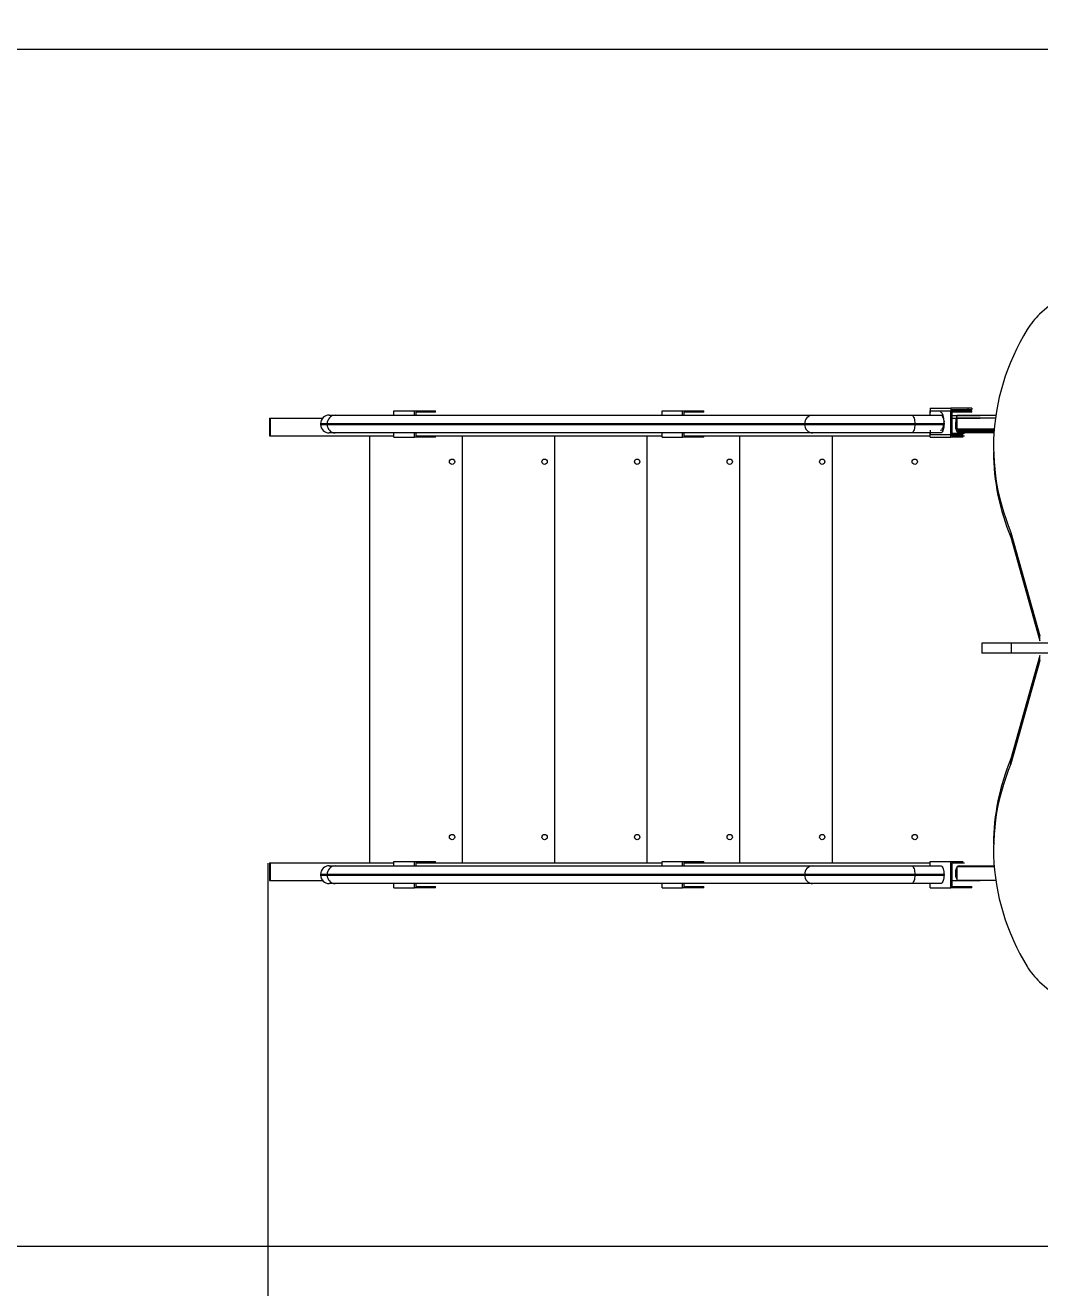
# Model space of a CAD drawing. Header units: millimetres. Extents: x -5824 to 5141, y -3468 to 2764.
# Drawn here: x -3457 to -1922, y -910 to 1001 of the extents above; entities that cross this region are included whole.
import ezdxf

# ---------------------------------------------------------------- set-up
doc = ezdxf.new("R2010")
doc.units = ezdxf.units.MM
for name, color, linetype in [('DIKOM_ОБЪЕКТ', 7, 'Continuous'), ('DIKOM_РАЗМЕР_ЗОНА', 7, 'Continuous'), ('DIKOM_РАЗМЕР_ОБЪЕКТА', 7, 'Continuous')]:
    doc.layers.add(name, color=color, linetype=linetype)
doc.styles.add('style1', font='arial.ttf', dxfattribs={"width": 0.8})
doc.dimstyles.new('1-50', dxfattribs={"dimtxt": 300, "dimasz": 200, "dimexe": 100, "dimexo": 0, "dimgap": 100, "dimtad": 1, "dimtxsty": 'style1', "dimcen": 200, "dimclrd": 7, "dimclre": 7, "dimclrt": 7, "dimadec": 1, "dimazin": 2, "dimtfac": 1, "dimtmove": 0, "dimatfit": 2, "dimfxl": 0, "dimlwd": 25, "dimlwe": 18, "dimarcsym": 0})

# ---------------------------------------------------------------- blocks, each defined once
blk = doc.blocks.new('*D13')
at = {"layer": 'Defpoints', "color": 0, "transparency": 16777216}
for p in [(5141.2, -697.1), (-4736.1, -1186), (5141.2, -3367.9)]:
    blk.add_point(p, dxfattribs=at)
at = {"layer": 'DIKOM_РАЗМЕР_ЗОНА', "color": 7, "lineweight": 18, "transparency": 16777216}
for p, q in [((5141.2, -697.1), (5141.2, -3467.9)), ((-4736.1, -1186), (-4736.1, -3467.9))]:
    blk.add_line(p, q, dxfattribs=at)
at = {"layer": 'DIKOM_РАЗМЕР_ЗОНА', "color": 7, "lineweight": 25, "transparency": 16777216}
blk.add_line((-4336.1, -3367.9), (4741.2, -3367.9), dxfattribs=at)
at = {"layer": 'DIKOM_РАЗМЕР_ЗОНА', "color": 7, "transparency": 16777216}
for points in [[(-4336.1, -3301.3), (-4336.1, -3434.6), (-4736.1, -3367.9)], [(4741.2, -3301.3), (4741.2, -3434.6), (5141.2, -3367.9)]]:
    blk.add_solid(points, dxfattribs=at)
at = {"layer": 'DIKOM_РАЗМЕР_ЗОНА', "color": 7, "transparency": 16777216, "insert": (273.3, -3134.8), "char_height": 300, "attachment_point": 5, "style": 'style1'}
blk.add_mtext('9900', dxfattribs=at)
blk = doc.blocks.new('*D14')
at = {"layer": 'Defpoints', "color": 0, "transparency": 16777216}
for p in [(-3089.7, -266.9), (3141.2, -256.5), (3141.2, -2039.4)]:
    blk.add_point(p, dxfattribs=at)
at = {"layer": 'DIKOM_РАЗМЕР_ОБЪЕКТА', "color": 7, "lineweight": 18, "transparency": 16777216}
for p, q in [((-3089.7, -266.9), (-3089.7, -2139.4)), ((3141.2, -256.5), (3141.2, -2139.4))]:
    blk.add_line(p, q, dxfattribs=at)
at = {"layer": 'DIKOM_РАЗМЕР_ОБЪЕКТА', "color": 7, "lineweight": 25, "transparency": 16777216}
blk.add_line((-2689.7, -2039.4), (2741.2, -2039.4), dxfattribs=at)
at = {"layer": 'DIKOM_РАЗМЕР_ОБЪЕКТА', "color": 7, "transparency": 16777216}
for points in [[(-2689.7, -1972.8), (-2689.7, -2106.1), (-3089.7, -2039.4)], [(2741.2, -1972.8), (2741.2, -2106.1), (3141.2, -2039.4)]]:
    blk.add_solid(points, dxfattribs=at)
at = {"layer": 'DIKOM_РАЗМЕР_ОБЪЕКТА', "color": 7, "transparency": 16777216, "insert": (361.8, -1806.3), "char_height": 300, "attachment_point": 5, "style": 'style1'}
blk.add_mtext('6200', dxfattribs=at)
blk = doc.blocks.new('*D15')
at = {"layer": 'Defpoints', "color": 0, "transparency": 16777216}
for p in [(-1365, 964.2), (-3682.3, -847.2), (-1365, -847.2)]:
    blk.add_point(p, dxfattribs=at)
at = {"layer": 'DIKOM_РАЗМЕР_ОБЪЕКТА', "color": 7, "lineweight": 18, "transparency": 16777216}
for p, q in [((-1365, 964.2), (-3782.3, 964.2)), ((-1365, -847.2), (-3782.3, -847.2))]:
    blk.add_line(p, q, dxfattribs=at)
at = {"layer": 'DIKOM_РАЗМЕР_ОБЪЕКТА', "color": 7, "lineweight": 25, "transparency": 16777216}
blk.add_line((-3682.3, 564.2), (-3682.3, -447.2), dxfattribs=at)
at = {"layer": 'DIKOM_РАЗМЕР_ОБЪЕКТА', "color": 7, "transparency": 16777216}
for points in [[(-3749, 564.2), (-3615.7, 564.2), (-3682.3, 964.2)], [(-3749, -447.2), (-3615.7, -447.2), (-3682.3, -847.2)]]:
    blk.add_solid(points, dxfattribs=at)
at = {"layer": 'DIKOM_РАЗМЕР_ОБЪЕКТА', "color": 7, "transparency": 16777216, "insert": (-3915.5, 58.5), "char_height": 300, "attachment_point": 5, "rotation": 90, "style": 'style1'}
blk.add_mtext('1800', dxfattribs=at)
blk = doc.blocks.new('*D16')
at = {"layer": 'Defpoints', "color": 0, "transparency": 16777216}
for p in [(-3236.1, 2764.2), (-5393.9, -2647.2), (-3236.1, -2647.2)]:
    blk.add_point(p, dxfattribs=at)
at = {"layer": 'DIKOM_РАЗМЕР_ЗОНА', "color": 7, "lineweight": 18, "transparency": 16777216}
for p, q in [((-3236.1, 2764.2), (-5493.9, 2764.2)), ((-3236.1, -2647.2), (-5493.9, -2647.2))]:
    blk.add_line(p, q, dxfattribs=at)
at = {"layer": 'DIKOM_РАЗМЕР_ЗОНА', "color": 7, "lineweight": 25, "transparency": 16777216}
blk.add_line((-5393.9, 2364.2), (-5393.9, -2247.2), dxfattribs=at)
at = {"layer": 'DIKOM_РАЗМЕР_ЗОНА', "color": 7, "transparency": 16777216}
for points in [[(-5460.6, 2364.2), (-5327.2, 2364.2), (-5393.9, 2764.2)], [(-5460.6, -2247.2), (-5327.2, -2247.2), (-5393.9, -2647.2)]]:
    blk.add_solid(points, dxfattribs=at)
at = {"layer": 'DIKOM_РАЗМЕР_ЗОНА', "color": 7, "transparency": 16777216, "insert": (-5627.1, -25.7), "char_height": 300, "attachment_point": 5, "rotation": 90, "style": 'style1'}
blk.add_mtext('5400', dxfattribs=at)

msp = doc.modelspace()

# ---------------------------------------------------------------- linework, layer by layer
at = {"layer": 'DIKOM_ОБЪЕКТ', "color": 7, "linetype": 'Continuous', "lineweight": 15}
for p, q in [((-1846.148, 629.984), (-1922.176, 563.602)), ((-2087.917, 421.5), (-2056.673, 421.5)), ((-2087.917, 421.5), (-2087.917, 415)), ((-2056.673, 421.5), (-2056.673, 381.5)), ((-2030.897, 421.5), (-2056.673, 421.5)), ((-2030.897, 421.5), (-2030.897, 419.5)), ((-2024.802, 421.5), (-2030.897, 421.5)), ((-2024.802, 421.5), (-2024.802, 419.5)), ((-3087.608, 406.5), (-3087.608, 379.5)), ((-3087.608, 406.5), (-3086.02, 406.5)), ((-3086.02, 379.5), (-3086.02, 406.5)), ((-3086.02, 406.5), (-3006.969, 406.5)), ((-2997.132, 411), (-2988.079, 411)), ((-2988.079, 411), (-2265.562, 411)), ((-2899.089, 411), (-2899.089, 417.5)), ((-2899.089, 417.5), (-2867.845, 417.5)), ((-2867.845, 411), (-2867.845, 417.5)), ((-2867.845, 417.5), (-2842.069, 417.5)), ((-2842.069, 415.5), (-2866.004, 415.5)), ((-2866.004, 415.5), (-2866.004, 411)), ((-2842.069, 415.5), (-2842.069, 417.5)), ((-2842.069, 417.5), (-2835.974, 417.5)), ((-2835.974, 415.5), (-2842.069, 415.5)), ((-2835.974, 415.5), (-2835.974, 417.5)), ((-2493.503, 411), (-2493.503, 417.5)), ((-2493.503, 417.5), (-2462.259, 417.5)), ((-2462.259, 411), (-2462.259, 417.5)), ((-2462.259, 417.5), (-2436.483, 417.5)), ((-2436.483, 415.5), (-2460.418, 415.5)), ((-2460.418, 415.5), (-2460.418, 411)), ((-2436.483, 415.5), (-2436.483, 417.5)), ((-2436.483, 417.5), (-2430.388, 417.5)), ((-2430.388, 415.5), (-2436.483, 415.5)), ((-2430.388, 415.5), (-2430.388, 417.5)), ((-2265.562, 411), (-2116.092, 411)), ((-2116.092, 411), (-2071.905, 411)), ((-2087.917, 411), (-2087.917, 417.5)), ((-2087.917, 417.5), (-2056.673, 417.5)), ((-2066.827, 402), (-2066.827, 401)), ((-2056.673, 377.5), (-2056.673, 417.5)), ((-2056.673, 417.5), (-2030.897, 417.5)), ((-2054.832, 383.5), (-2054.832, 419.5)), ((-2054.832, 419.5), (-2030.897, 419.5)), ((-2030.897, 415.5), (-2054.832, 415.5)), ((-2054.832, 415.5), (-2054.832, 379.5)), ((-2054.832, 410.5), (-2012.14, 410.5)), ((-2054.832, 406.5), (-2012.14, 406.5)), ((-2048.801, 404.5), (-2048.801, 394)), ((-2047.666, 404.5), (-2048.801, 404.5)), ((-2047.666, 389.5), (-2047.666, 410.5)), ((-1988.399, 410.5), (-2047.666, 410.5)), ((-2047.666, 406.5), (-2047.666, 385.5)), ((-1988.99, 406.5), (-2047.666, 406.5)), ((-2030.897, 419.5), (-2024.802, 419.5)), ((-2030.897, 415.5), (-2030.897, 417.5)), ((-2030.897, 417.5), (-2024.802, 417.5)), ((-2024.802, 415.5), (-2030.897, 415.5)), ((-2024.802, 415.5), (-2024.802, 417.5)), ((-3010.132, 398), (-3010.132, 397)), ((-3000.046, 398), (-3010.132, 398)), ((-3010.132, 397), (-3000.046, 397)), ((-2277.529, 398), (-3000.046, 398)), ((-3000.046, 397), (-3000.046, 398)), ((-3000.046, 397), (-2277.529, 397)), ((-2988.079, 384), (-2997.132, 384)), ((-2265.562, 384), (-2988.079, 384)), ((-2899.089, 377.5), (-2899.089, 384)), ((-2867.845, 377.5), (-2867.845, 384)), ((-2866.004, 384), (-2866.004, 379.5)), ((-2493.503, 377.5), (-2493.503, 384)), ((-2462.259, 377.5), (-2462.259, 384)), ((-2460.418, 384), (-2460.418, 379.5)), ((-2111.015, 398), (-2277.529, 398)), ((-2277.529, 397), (-2277.529, 398)), ((-2277.529, 397), (-2111.015, 397)), ((-2116.092, 384), (-2265.562, 384)), ((-2071.905, 384), (-2116.092, 384)), ((-2111.015, 397), (-2111.015, 398)), ((-2066.827, 398), (-2111.015, 398)), ((-2111.015, 397), (-2066.827, 397)), ((-2087.917, 388), (-2087.917, 381.5)), ((-2087.917, 377.5), (-2087.917, 384)), ((-2066.827, 397), (-2066.827, 398)), ((-2054.832, 383.5), (-2036.011, 383.5)), ((-2048.801, 390), (-2048.801, 400.5)), ((-2047.666, 400.5), (-2048.801, 400.5)), ((-2047.666, 394), (-2048.801, 394)), ((-2047.666, 390), (-2048.801, 390)), ((-1990.778, 389.5), (-2047.666, 389.5)), ((-1991.1, 385.5), (-2047.666, 385.5)), ((-2043.602, 388), (-1990.898, 388)), ((-1991.22, 384), (-2043.602, 384)), ((-3087.608, 379.5), (-3086.02, 379.5)), ((-3086.02, 379.5), (-2899.089, 379.5)), ((-2936.093, 379.5), (-2936.093, -266.5)), ((-2899.089, 377.5), (-2867.845, 377.5)), ((-2842.069, 377.5), (-2867.845, 377.5)), ((-2866.004, 379.5), (-2493.503, 379.5)), ((-2842.069, 377.5), (-2842.069, 379.5)), ((-2835.974, 377.5), (-2842.069, 377.5)), ((-2835.974, 377.5), (-2835.974, 379.5)), ((-2796.093, 379.5), (-2796.093, -266.5)), ((-2656.093, 379.5), (-2656.093, -266.5)), ((-2516.093, -266.5), (-2516.093, 379.5)), ((-2493.503, 377.5), (-2462.259, 377.5)), ((-2436.483, 377.5), (-2462.259, 377.5)), ((-2460.418, 379.5), (-2087.917, 379.5)), ((-2436.483, 377.5), (-2436.483, 379.5)), ((-2430.388, 377.5), (-2436.483, 377.5)), ((-2430.388, 377.5), (-2430.388, 379.5)), ((-2376.093, 379.5), (-2376.093, -266.5)), ((-2236.093, 379.5), (-2236.093, -266.5)), ((-2087.917, 381.5), (-2056.673, 381.5)), ((-2087.917, 377.5), (-2056.673, 377.5)), ((-2056.673, 381.5), (-2037.661, 381.5)), ((-2037.661, 377.5), (-2056.673, 377.5)), ((-2054.832, 379.5), (-2036.011, 379.5)), ((-1965.56, 233.564), (-1921.977, 77.149)), ((-1965.56, 233.564), (-1965.56, 226.064)), ((-1965.56, 226.064), (-1921.977, 69.649)), ((-1921.977, 69.649), (-1921.977, 77.149)), ((-2009.728, 66), (-2009.728, 51)), ((-1964.675, 66), (-2009.728, 66)), ((-1964.675, 51), (-1964.675, 66)), ((-1901.515, 66), (-1964.675, 66)), ((-1964.675, 51), (-2009.728, 51)), ((-1921.977, 47.364), (-1965.56, -109.052)), ((-1921.977, 39.864), (-1965.56, -116.552)), ((-1901.515, 51), (-1964.675, 51)), ((-1921.977, 39.864), (-1921.977, 47.364)), ((-1965.56, -116.552), (-1965.56, -109.052)), ((-3087.608, -266.5), (-3087.608, -293.5)), ((-3087.608, -266.5), (-3086.02, -266.5)), ((-3086.02, -293.5), (-3086.02, -266.5)), ((-3086.02, -266.5), (-2899.089, -266.5)), ((-2899.089, -271), (-2899.089, -264.5)), ((-2899.089, -264.5), (-2867.845, -264.5)), ((-2867.845, -271), (-2867.845, -264.5)), ((-2867.845, -264.5), (-2842.069, -264.5)), ((-2866.004, -266.5), (-2866.004, -271)), ((-2866.004, -266.5), (-2493.503, -266.5)), ((-2842.069, -266.5), (-2842.069, -264.5)), ((-2842.069, -264.5), (-2835.974, -264.5)), ((-2835.974, -266.5), (-2835.974, -264.5)), ((-2493.503, -271), (-2493.503, -264.5)), ((-2493.503, -264.5), (-2462.259, -264.5)), ((-2462.259, -271), (-2462.259, -264.5)), ((-2462.259, -264.5), (-2436.483, -264.5)), ((-2460.418, -266.5), (-2460.418, -271)), ((-2460.418, -266.5), (-2087.917, -266.5)), ((-2436.483, -266.5), (-2436.483, -264.5)), ((-2436.483, -264.5), (-2430.388, -264.5)), ((-2430.388, -266.5), (-2430.388, -264.5)), ((-2087.917, -271), (-2087.917, -264.5)), ((-2087.917, -264.5), (-2056.673, -264.5)), ((-2056.673, -304.5), (-2056.673, -264.5)), ((-2056.673, -264.5), (-2037.661, -264.5)), ((-2054.832, -266.5), (-2054.832, -302.5)), ((-2054.832, -266.5), (-2036.011, -266.5)), ((-3010.132, -284), (-3010.132, -285)), ((-3000.046, -284), (-3010.132, -284)), ((-3010.132, -285), (-3000.046, -285)), ((-3000.046, -285), (-3000.046, -284)), ((-2277.529, -284), (-3000.046, -284)), ((-3000.046, -285), (-2277.529, -285)), ((-2997.132, -271), (-2988.079, -271)), ((-2988.079, -271), (-2265.562, -271)), ((-2277.529, -285), (-2277.529, -284)), ((-2111.015, -284), (-2277.529, -284)), ((-2277.529, -285), (-2111.015, -285)), ((-2265.562, -271), (-2116.092, -271)), ((-2116.092, -271), (-2071.905, -271)), ((-2111.015, -285), (-2111.015, -284)), ((-2066.827, -284), (-2111.015, -284)), ((-2111.015, -285), (-2066.827, -285)), ((-2066.827, -285), (-2066.827, -284)), ((-2048.801, -287.5), (-2048.801, -277)), ((-2047.666, -277), (-2048.801, -277)), ((-2047.666, -272.5), (-2047.666, -293.5)), ((-1990.777, -272.5), (-2047.666, -272.5)), ((-2043.602, -271), (-1990.897, -271)), ((-3087.608, -293.5), (-3086.02, -293.5)), ((-3086.02, -293.5), (-3006.969, -293.5)), ((-2988.079, -298), (-2997.132, -298)), ((-2265.562, -298), (-2988.079, -298)), ((-2899.089, -304.5), (-2899.089, -298)), ((-2899.089, -304.5), (-2867.845, -304.5)), ((-2867.845, -304.5), (-2867.845, -298)), ((-2842.069, -304.5), (-2867.845, -304.5)), ((-2866.004, -298), (-2866.004, -302.5)), ((-2866.004, -302.5), (-2842.069, -302.5)), ((-2842.069, -304.5), (-2842.069, -302.5)), ((-2842.069, -302.5), (-2835.974, -302.5)), ((-2835.974, -304.5), (-2842.069, -304.5)), ((-2835.974, -304.5), (-2835.974, -302.5)), ((-2493.503, -304.5), (-2493.503, -298)), ((-2493.503, -304.5), (-2462.259, -304.5)), ((-2462.259, -304.5), (-2462.259, -298)), ((-2436.483, -304.5), (-2462.259, -304.5)), ((-2460.418, -298), (-2460.418, -302.5)), ((-2460.418, -302.5), (-2436.483, -302.5)), ((-2436.483, -304.5), (-2436.483, -302.5)), ((-2436.483, -302.5), (-2430.388, -302.5)), ((-2430.388, -304.5), (-2436.483, -304.5)), ((-2430.388, -304.5), (-2430.388, -302.5)), ((-2116.092, -298), (-2265.562, -298)), ((-2071.905, -298), (-2116.092, -298)), ((-2087.917, -304.5), (-2087.917, -298)), ((-2087.917, -304.5), (-2056.673, -304.5)), ((-2030.897, -304.5), (-2056.673, -304.5)), ((-2054.832, -293.5), (-2012.14, -293.5)), ((-2054.832, -302.5), (-2030.897, -302.5)), ((-2047.666, -287.5), (-2048.801, -287.5)), ((-1988.397, -293.5), (-2047.666, -293.5)), ((-2030.897, -304.5), (-2030.897, -302.5)), ((-2030.897, -302.5), (-2024.802, -302.5)), ((-2024.802, -304.5), (-2030.897, -304.5)), ((-2024.802, -304.5), (-2024.802, -302.5)), ((-1922.176, -446.589), (-1846.148, -512.972))]:
    msp.add_line(p, q, dxfattribs=at)
at = {"layer": 'DIKOM_ОБЪЕКТ', "color": 7, "linetype": 'Continuous', "lineweight": 15, "flags": 128}
for points in [[(-1940.841, 540.624), (-1946.596, 530.897), (-1952.025, 521.031), (-1957.123, 511.032), (-1961.886, 500.911), (-1966.31, 490.675), (-1970.391, 480.332), (-1974.125, 469.892), (-1977.511, 459.363), (-1980.544, 448.754), (-1983.222, 438.073), (-1985.544, 427.33), (-1987.507, 416.533), (-1989.109, 405.692), (-1990.35, 394.815), (-1991.227, 383.912), (-1991.742, 372.992), (-1991.892, 362.063), (-1991.678, 351.135), (-1991.1, 340.216), (-1990.159, 329.317), (-1988.855, 318.446), (-1987.189, 307.612), (-1985.163, 296.824), (-1982.779, 286.091), (-1980.038, 275.422), (-1976.943, 264.827), (-1973.497, 254.313), (-1969.701, 243.889), (-1965.56, 233.564)], [(-2116.092, 411), (-2115.211, 410.803), (-2114.356, 410.216), (-2113.554, 409.259), (-2112.829, 407.959), (-2112.203, 406.356), (-2111.696, 404.5), (-2111.321, 402.447), (-2111.092, 400.258), (-2111.015, 398)], [(-2066.827, 402), (-2066.905, 404.258), (-2067.134, 406.446), (-2067.508, 408.5), (-2068.015, 410.356), (-2068.641, 411.959), (-2069.366, 413.259), (-2070.168, 414.216), (-2071.023, 414.803), (-2071.905, 415)], [(-2071.905, 411), (-2071.023, 410.803), (-2070.168, 410.216), (-2069.366, 409.259), (-2068.641, 407.959), (-2068.015, 406.356), (-2067.508, 404.5), (-2067.134, 402.447), (-2066.905, 400.258), (-2066.827, 398)], [(-2111.015, 397), (-2111.092, 394.743), (-2111.321, 392.554), (-2111.696, 390.5), (-2112.203, 388.644), (-2112.829, 387.042), (-2113.554, 385.742), (-2114.356, 384.784), (-2115.211, 384.198), (-2116.092, 384)], [(-2071.905, 388), (-2071.023, 388.198), (-2070.168, 388.784), (-2069.366, 389.742), (-2068.641, 391.042), (-2068.015, 392.644), (-2067.508, 394.5), (-2067.134, 396.554), (-2066.905, 398.743), (-2066.827, 401)], [(-2066.827, 397), (-2066.905, 394.743), (-2067.134, 392.554), (-2067.508, 390.5), (-2068.015, 388.644), (-2068.641, 387.042), (-2069.366, 385.742), (-2070.168, 384.784), (-2071.023, 384.198), (-2071.905, 384)], [(-1965.56, -116.552), (-1969.701, -126.876), (-1973.497, -137.3), (-1976.943, -147.814), (-1980.038, -158.41), (-1982.779, -169.079), (-1985.163, -179.812), (-1987.189, -190.6), (-1988.855, -201.434), (-1990.159, -212.305), (-1991.1, -223.204), (-1991.678, -234.122), (-1991.892, -245.05), (-1991.742, -255.979), (-1991.227, -266.9), (-1990.35, -277.803), (-1989.109, -288.679), (-1987.507, -299.521), (-1985.544, -310.317), (-1983.222, -321.06), (-1980.544, -331.741), (-1977.511, -342.35), (-1974.125, -352.879), (-1970.391, -363.32), (-1966.31, -373.662), (-1961.886, -383.898), (-1957.123, -394.02), (-1952.025, -404.018), (-1946.596, -413.885), (-1940.841, -423.612)], [(-2116.092, -271), (-2115.211, -271.197), (-2114.356, -271.784), (-2113.554, -272.741), (-2112.829, -274.041), (-2112.203, -275.644), (-2111.696, -277.5), (-2111.321, -279.553), (-2111.092, -281.742), (-2111.015, -284)], [(-2111.015, -285), (-2111.092, -287.257), (-2111.321, -289.446), (-2111.696, -291.5), (-2112.203, -293.356), (-2112.829, -294.958), (-2113.554, -296.258), (-2114.356, -297.216), (-2115.211, -297.802), (-2116.092, -298)], [(-2071.905, -271), (-2071.023, -271.197), (-2070.168, -271.784), (-2069.366, -272.741), (-2068.641, -274.041), (-2068.015, -275.644), (-2067.508, -277.5), (-2067.134, -279.553), (-2066.905, -281.742), (-2066.827, -284)], [(-2066.827, -285), (-2066.905, -287.257), (-2067.134, -289.446), (-2067.508, -291.5), (-2068.015, -293.356), (-2068.641, -294.958), (-2069.366, -296.258), (-2070.168, -297.216), (-2071.023, -297.802), (-2071.905, -298)]]:
    msp.add_lwpolyline(points, dxfattribs=at)
at = {"layer": 'DIKOM_ОБЪЕКТ', "color": 7, "linetype": 'Continuous', "lineweight": 15}
for centre in [(-2811.093, 340.5), (-2671.093, 340.5), (-2531.093, 340.5), (-2391.093, 340.5), (-2251.093, 340.5), (-2111.093, 340.5), (-2811.093, -227.5), (-2671.093, -227.5), (-2531.093, -227.5), (-2391.093, -227.5), (-2251.093, -227.5), (-2111.093, -227.5)]:
    msp.add_circle(centre, 4, dxfattribs=at)
for centre, radius, start, end in [((-1843.686, 480.775), 114.11, 133.460106, 148.366098), ((-2997.132, 398), 13, 90, 180), ((-2987.518, 398.476), 12.537, 92.562661, 182.173227), ((-2265.001, 398.476), 12.537, 92.562661, 182.173227), ((-2042.233, 404.552), 6.567, 145.810329, 180.447429), ((-2042.233, 400.552), 6.567, 145.810269, 180.44768), ((-2997.132, 397), 13, 180, 270), ((-2987.562, 396.484), 12.495, 177.632441, 267.631638), ((-2265.045, 396.484), 12.495, 177.632441, 267.631638), ((-2042.233, 393.949), 6.568, 179.552471, 214.189264), ((-2042.233, 389.949), 6.567, 179.552257, 214.18973), ((-2043.536, 392.843), 4.843, 223.644982, 269.21938), ((-2043.536, 388.843), 4.843, 223.643695, 269.220875), ((-2036.047, 392.843), 4.843, 223.644982, 269.21938), ((-2036.047, 388.843), 4.843, 223.643695, 269.220875), ((-1658.078, 356.017), 333.816, 180.085424, 202.910678), ((-1658.248, -238.97), 333.645, 157.083411, 179.920482), ((-2997.132, -284), 13, 90, 180), ((-2997.132, -285), 13, 180, 270), ((-2987.562, -285.516), 12.494, 177.63223, 267.631816), ((-2987.518, -283.524), 12.537, 92.562986, 182.172968), ((-2265.045, -285.516), 12.494, 177.63223, 267.631816), ((-2265.001, -283.524), 12.537, 92.562986, 182.172968), ((-2042.233, -276.948), 6.568, 145.810736, 180.447529), ((-2043.536, -275.842), 4.843, 90.78062, 136.355018), ((-2036.047, -275.842), 4.843, 90.78062, 136.355018), ((-2042.233, -287.551), 6.567, 179.552571, 214.189671), ((-1843.686, -363.762), 114.11, 211.633902, 226.539894)]:
    msp.add_arc(centre, radius, start, end, dxfattribs=at)

# ---------------------------------------------------------------- dimensions: what is measured, and where the dimension line sits
at = {"layer": 'DIKOM_РАЗМЕР_ЗОНА'}
dim = msp.add_linear_dim(base=(-5393.894, -2647.223), p1=(-3236.093, 2764.224), p2=(-3236.093, -2647.223), angle=90, text='5400', dimstyle='1-50', override={"dimasz": 400, "dimgap": 80}, dxfattribs=at)
dim.commit()
dim.dimension.update_dxf_attribs({"geometry": '*D16', "text_midpoint": (-5393.894, -25.747), "dimtype": 160})
dim = msp.add_linear_dim(base=(5141.157, -3367.944), p1=(-4736.093, -1185.964), p2=(5141.157, -697.075), text='9900', dimstyle='1-50', override={"dimasz": 400, "dimgap": 80}, dxfattribs=at)
dim.commit()
dim.dimension.update_dxf_attribs({"geometry": '*D13', "text_midpoint": (273.347, -3367.944), "dimtype": 160})
at = {"layer": 'DIKOM_РАЗМЕР_ОБЪЕКТА'}
dim = msp.add_linear_dim(base=(-3682.341, -847.223), p1=(-1364.974, 964.224), p2=(-1364.974, -847.223), angle=90, text='1800', dimstyle='1-50', override={"dimasz": 400, "dimgap": 80}, dxfattribs=at)
dim.commit()
dim.dimension.update_dxf_attribs({"geometry": '*D15', "text_midpoint": (-3682.341, 58.5), "dimtype": 160})
dim = msp.add_linear_dim(base=(3141.157, -2039.444), p1=(-3089.732, -266.945), p2=(3141.157, -256.5), text='6200', dimstyle='1-50', override={"dimasz": 400, "dimgap": 80}, dxfattribs=at)
dim.commit()
dim.dimension.update_dxf_attribs({"geometry": '*D14', "text_midpoint": (361.847, -2039.444), "dimtype": 160})

doc.saveas('drawing.dxf')
